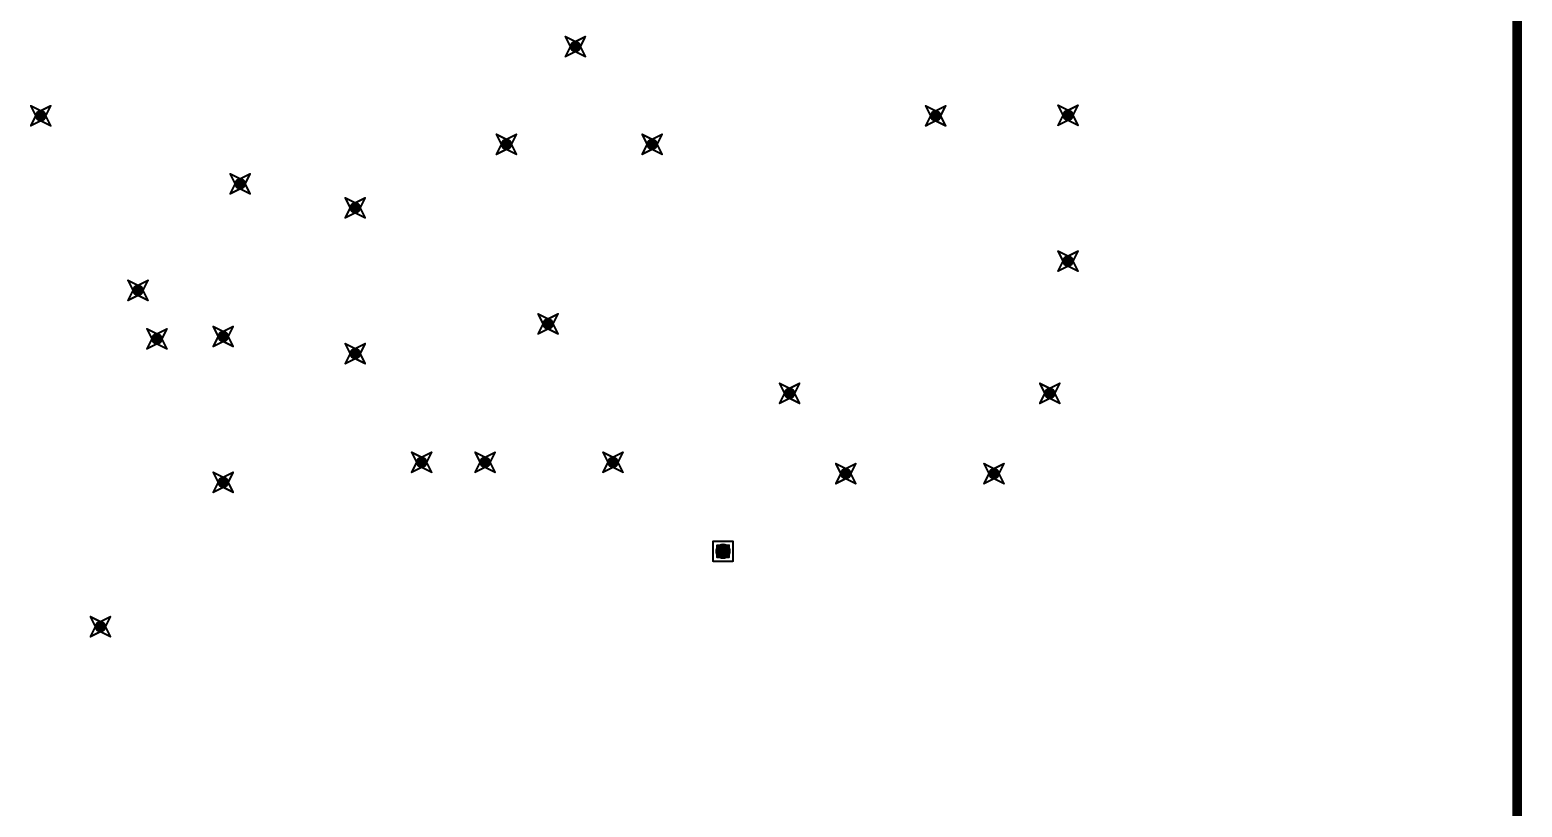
# Model space of a CAD drawing. Header units: millimetres. Extents: x -25 to 478, y -31 to 252.
# Drawn here: x 336.89 to 375.13, y 119.7 to 139.6 of the extents above; entities that cross this region are included whole.
import ezdxf

# ---------------------------------------------------------------- set-up
doc = ezdxf.new("R2010")
doc.units = ezdxf.units.MM
for name, color, linetype in [('DrillDrawing', 1, 'Continuous'), ('Mechanical1', 6, 'Continuous'), ('ViaHoleLayer', 16, 'Continuous')]:
    doc.layers.add(name, color=color, linetype=linetype)

msp = doc.modelspace()

# ---------------------------------------------------------------- hatches: boundary and pattern name
at = {"layer": 'ViaHoleLayer'}
h = msp.add_hatch(color=16, dxfattribs=at)
edge = h.paths.add_edge_path()
edge.add_arc((350.87, 139.171), 0.15, 0, 360)
h = msp.add_hatch(color=16, dxfattribs=at)
edge = h.paths.add_edge_path()
edge.add_arc((337.172, 137.4), 0.15, 0, 360)
h = msp.add_hatch(color=16, dxfattribs=at)
edge = h.paths.add_edge_path()
edge.add_arc((360.1, 137.398), 0.15, 0, 360)
h = msp.add_hatch(color=16, dxfattribs=at)
edge = h.paths.add_edge_path()
edge.add_arc((363.492, 137.413), 0.15, 0, 360)
h = msp.add_hatch(color=16, dxfattribs=at)
edge = h.paths.add_edge_path()
edge.add_arc((349.103, 136.669), 0.15, 0, 360)
h = msp.add_hatch(color=16, dxfattribs=at)
edge = h.paths.add_edge_path()
edge.add_arc((352.836, 136.669), 0.15, 0, 360)
h = msp.add_hatch(color=16, dxfattribs=at)
edge = h.paths.add_edge_path()
edge.add_arc((342.281, 135.658), 0.15, 0, 360)
h = msp.add_hatch(color=16, dxfattribs=at)
edge = h.paths.add_edge_path()
edge.add_arc((345.229, 135.043), 0.15, 0, 360)
h = msp.add_hatch(color=16, dxfattribs=at)
edge = h.paths.add_edge_path()
edge.add_arc((363.492, 133.679), 0.15, 0, 360)
h = msp.add_hatch(color=16, dxfattribs=at)
edge = h.paths.add_edge_path()
edge.add_arc((339.664, 132.93), 0.15, 0, 360)
h = msp.add_hatch(color=16, dxfattribs=at)
edge = h.paths.add_edge_path()
edge.add_arc((350.17, 132.071), 0.15, 0, 360)
h = msp.add_hatch(color=16, dxfattribs=at)
edge = h.paths.add_edge_path()
edge.add_arc((340.149, 131.688), 0.15, 0, 360)
h = msp.add_hatch(color=16, dxfattribs=at)
edge = h.paths.add_edge_path()
edge.add_arc((341.847, 131.749), 0.15, 0, 360)
h = msp.add_hatch(color=16, dxfattribs=at)
edge = h.paths.add_edge_path()
edge.add_arc((345.229, 131.31), 0.15, 0, 360)
h = msp.add_hatch(color=16, dxfattribs=at)
edge = h.paths.add_edge_path()
edge.add_arc((356.358, 130.293), 0.15, 0, 360)
h = msp.add_hatch(color=16, dxfattribs=at)
edge = h.paths.add_edge_path()
edge.add_arc((363.025, 130.293), 0.15, 0, 360)
h = msp.add_hatch(color=16, dxfattribs=at)
edge = h.paths.add_edge_path()
edge.add_arc((346.931, 128.528), 0.15, 0, 360)
h = msp.add_hatch(color=16, dxfattribs=at)
edge = h.paths.add_edge_path()
edge.add_arc((348.557, 128.528), 0.15, 0, 360)
h = msp.add_hatch(color=16, dxfattribs=at)
edge = h.paths.add_edge_path()
edge.add_arc((351.833, 128.528), 0.15, 0, 360)
h = msp.add_hatch(color=16, dxfattribs=at)
edge = h.paths.add_edge_path()
edge.add_arc((341.847, 128.015), 0.15, 0, 360)
h = msp.add_hatch(color=16, dxfattribs=at)
edge = h.paths.add_edge_path()
edge.add_arc((357.798, 128.237), 0.15, 0, 360)
h = msp.add_hatch(color=16, dxfattribs=at)
edge = h.paths.add_edge_path()
edge.add_arc((361.595, 128.237), 0.15, 0, 360)
h = msp.add_hatch(color=16, dxfattribs=at)
edge = h.paths.add_edge_path()
edge.add_arc((354.653, 126.249), 0.2, 0, 360)
h = msp.add_hatch(color=16, dxfattribs=at)
edge = h.paths.add_edge_path()
edge.add_arc((338.701, 124.319), 0.15, 0, 360)

# ---------------------------------------------------------------- linework, layer by layer
at = {"layer": 'DrillDrawing', "const_width": 0.0508}
for points in [[(350.616, 139.425), (350.87, 139.298)], [(350.616, 139.425), (350.743, 139.171)], [(350.616, 138.917), (350.743, 139.171)], [(350.87, 139.298), (351.124, 139.425)], [(350.997, 139.171), (351.124, 139.425)], [(350.997, 139.171), (351.124, 138.917)], [(350.616, 138.917), (350.87, 139.044)], [(350.87, 139.044), (351.124, 138.917)], [(336.918, 137.654), (337.172, 137.527)], [(336.918, 137.654), (337.045, 137.4)], [(337.172, 137.527), (337.426, 137.654)], [(337.299, 137.4), (337.426, 137.654)], [(359.846, 137.652), (360.1, 137.525)], [(359.846, 137.652), (359.973, 137.398)], [(360.1, 137.525), (360.354, 137.652)], [(360.227, 137.398), (360.354, 137.652)], [(363.238, 137.667), (363.492, 137.54)], [(363.238, 137.667), (363.365, 137.413)], [(363.492, 137.54), (363.746, 137.667)], [(363.619, 137.413), (363.746, 137.667)], [(336.918, 137.146), (337.045, 137.4)], [(336.918, 137.146), (337.172, 137.273)], [(337.172, 137.273), (337.426, 137.146)], [(337.299, 137.4), (337.426, 137.146)], [(359.846, 137.144), (359.973, 137.398)], [(359.846, 137.144), (360.1, 137.271)], [(360.1, 137.271), (360.354, 137.144)], [(360.227, 137.398), (360.354, 137.144)], [(363.238, 137.159), (363.365, 137.413)], [(363.238, 137.159), (363.492, 137.286)], [(363.492, 137.286), (363.746, 137.159)], [(363.619, 137.413), (363.746, 137.159)], [(348.849, 136.923), (349.103, 136.796)], [(348.849, 136.923), (348.976, 136.669)], [(349.103, 136.796), (349.357, 136.923)], [(349.23, 136.669), (349.357, 136.923)], [(352.582, 136.923), (352.836, 136.796)], [(352.582, 136.923), (352.709, 136.669)], [(352.836, 136.796), (353.09, 136.923)], [(352.963, 136.669), (353.09, 136.923)], [(348.849, 136.415), (348.976, 136.669)], [(348.849, 136.415), (349.103, 136.542)], [(349.103, 136.542), (349.357, 136.415)], [(349.23, 136.669), (349.357, 136.415)], [(352.582, 136.415), (352.709, 136.669)], [(352.582, 136.415), (352.836, 136.542)], [(352.836, 136.542), (353.09, 136.415)], [(352.963, 136.669), (353.09, 136.415)], [(342.027, 135.912), (342.281, 135.785)], [(342.027, 135.912), (342.154, 135.658)], [(342.281, 135.785), (342.535, 135.912)], [(342.408, 135.658), (342.535, 135.912)], [(342.027, 135.404), (342.154, 135.658)], [(342.027, 135.404), (342.281, 135.531)], [(342.281, 135.531), (342.535, 135.404)], [(342.408, 135.658), (342.535, 135.404)], [(344.975, 135.297), (345.229, 135.17)], [(344.975, 135.297), (345.102, 135.043)], [(344.975, 134.789), (345.102, 135.043)], [(345.229, 135.17), (345.483, 135.297)], [(345.356, 135.043), (345.483, 135.297)], [(345.356, 135.043), (345.483, 134.789)], [(344.975, 134.789), (345.229, 134.916)], [(345.229, 134.916), (345.483, 134.789)], [(363.238, 133.933), (363.492, 133.806)], [(363.238, 133.933), (363.365, 133.679)], [(363.492, 133.806), (363.746, 133.933)], [(363.619, 133.679), (363.746, 133.933)], [(363.238, 133.425), (363.365, 133.679)], [(363.238, 133.425), (363.492, 133.552)], [(363.492, 133.552), (363.746, 133.425)], [(363.619, 133.679), (363.746, 133.425)], [(339.41, 133.184), (339.664, 133.057)], [(339.41, 133.184), (339.537, 132.93)], [(339.664, 133.057), (339.918, 133.184)], [(339.791, 132.93), (339.918, 133.184)], [(339.41, 132.676), (339.537, 132.93)], [(339.41, 132.676), (339.664, 132.803)], [(339.664, 132.803), (339.918, 132.676)], [(339.791, 132.93), (339.918, 132.676)], [(349.916, 132.325), (350.17, 132.198)], [(349.916, 132.325), (350.043, 132.071)], [(350.17, 132.198), (350.424, 132.325)], [(350.297, 132.071), (350.424, 132.325)], [(339.895, 131.942), (340.149, 131.815)], [(339.895, 131.942), (340.022, 131.688)], [(340.149, 131.815), (340.403, 131.942)], [(340.276, 131.688), (340.403, 131.942)], [(341.593, 132.003), (341.847, 131.876)], [(341.593, 132.003), (341.72, 131.749)], [(341.847, 131.876), (342.101, 132.003)], [(341.974, 131.749), (342.101, 132.003)], [(349.916, 131.817), (350.043, 132.071)], [(349.916, 131.817), (350.17, 131.944)], [(350.17, 131.944), (350.424, 131.817)], [(350.297, 132.071), (350.424, 131.817)], [(339.895, 131.434), (340.022, 131.688)], [(339.895, 131.434), (340.149, 131.561)], [(340.149, 131.561), (340.403, 131.434)], [(340.276, 131.688), (340.403, 131.434)], [(341.593, 131.495), (341.72, 131.749)], [(341.593, 131.495), (341.847, 131.622)], [(341.847, 131.622), (342.101, 131.495)], [(341.974, 131.749), (342.101, 131.495)], [(344.975, 131.564), (345.229, 131.437)], [(344.975, 131.564), (345.102, 131.31)], [(345.229, 131.437), (345.483, 131.564)], [(345.356, 131.31), (345.483, 131.564)], [(344.975, 131.056), (345.102, 131.31)], [(344.975, 131.056), (345.229, 131.183)], [(345.229, 131.183), (345.483, 131.056)], [(345.356, 131.31), (345.483, 131.056)], [(356.104, 130.547), (356.358, 130.42)], [(356.104, 130.547), (356.231, 130.293)], [(356.358, 130.42), (356.612, 130.547)], [(356.485, 130.293), (356.612, 130.547)], [(362.771, 130.547), (363.025, 130.42)], [(362.771, 130.547), (362.898, 130.293)], [(363.025, 130.42), (363.279, 130.547)], [(363.152, 130.293), (363.279, 130.547)], [(356.104, 130.039), (356.231, 130.293)], [(356.104, 130.039), (356.358, 130.166)], [(356.358, 130.166), (356.612, 130.039)], [(356.485, 130.293), (356.612, 130.039)], [(362.771, 130.039), (362.898, 130.293)], [(362.771, 130.039), (363.025, 130.166)], [(363.025, 130.166), (363.279, 130.039)], [(363.152, 130.293), (363.279, 130.039)], [(346.677, 128.782), (346.931, 128.655)], [(346.677, 128.782), (346.804, 128.528)], [(346.677, 128.274), (346.804, 128.528)], [(346.931, 128.655), (347.185, 128.782)], [(347.058, 128.528), (347.185, 128.782)], [(347.058, 128.528), (347.185, 128.274)], [(348.303, 128.782), (348.557, 128.655)], [(348.303, 128.782), (348.43, 128.528)], [(348.303, 128.274), (348.43, 128.528)], [(348.557, 128.655), (348.811, 128.782)], [(348.684, 128.528), (348.811, 128.782)], [(348.684, 128.528), (348.811, 128.274)], [(351.579, 128.782), (351.833, 128.655)], [(351.579, 128.782), (351.706, 128.528)], [(351.579, 128.274), (351.706, 128.528)], [(351.833, 128.655), (352.087, 128.782)], [(351.96, 128.528), (352.087, 128.782)], [(351.96, 128.528), (352.087, 128.274)], [(357.544, 128.491), (357.798, 128.364)], [(357.544, 128.491), (357.671, 128.237)], [(357.798, 128.364), (358.052, 128.491)], [(357.925, 128.237), (358.052, 128.491)], [(361.341, 128.491), (361.595, 128.364)], [(361.341, 128.491), (361.468, 128.237)], [(361.595, 128.364), (361.849, 128.491)], [(361.722, 128.237), (361.849, 128.491)], [(341.593, 128.269), (341.847, 128.142)], [(341.593, 128.269), (341.72, 128.015)], [(341.847, 128.142), (342.101, 128.269)], [(341.974, 128.015), (342.101, 128.269)], [(346.677, 128.274), (346.931, 128.401)], [(346.931, 128.401), (347.185, 128.274)], [(348.303, 128.274), (348.557, 128.401)], [(348.557, 128.401), (348.811, 128.274)], [(351.579, 128.274), (351.833, 128.401)], [(351.833, 128.401), (352.087, 128.274)], [(357.544, 127.983), (357.671, 128.237)], [(357.544, 127.983), (357.798, 128.11)], [(357.798, 128.11), (358.052, 127.983)], [(357.925, 128.237), (358.052, 127.983)], [(361.341, 127.983), (361.468, 128.237)], [(361.341, 127.983), (361.595, 128.11)], [(361.595, 128.11), (361.849, 127.983)], [(361.722, 128.237), (361.849, 127.983)], [(341.593, 127.761), (341.72, 128.015)], [(341.593, 127.761), (341.847, 127.888)], [(341.847, 127.888), (342.101, 127.761)], [(341.974, 128.015), (342.101, 127.761)], [(354.399, 126.503), (354.907, 126.503)], [(354.399, 125.995), (354.399, 126.503)], [(354.5, 126.402), (354.805, 126.402)], [(354.5, 126.097), (354.5, 126.402)], [(354.805, 126.097), (354.805, 126.402)], [(354.907, 125.995), (354.907, 126.503)], [(354.399, 125.995), (354.907, 125.995)], [(354.5, 126.097), (354.805, 126.097)], [(338.447, 124.573), (338.701, 124.446)], [(338.447, 124.573), (338.574, 124.319)], [(338.447, 124.065), (338.574, 124.319)], [(338.701, 124.446), (338.955, 124.573)], [(338.828, 124.319), (338.955, 124.573)], [(338.828, 124.319), (338.955, 124.065)], [(338.447, 124.065), (338.701, 124.192)], [(338.701, 124.192), (338.955, 124.065)]]:
    msp.add_lwpolyline(points, dxfattribs=at)
at = {"layer": 'DrillDrawing', "const_width": 0.0254}
for points in [[(350.603, 139.425, 1), (350.628, 139.425, 1)], [(350.603, 139.425, 1), (350.628, 139.425, 1)], [(350.73, 139.171, 1), (350.755, 139.171, 1)], [(350.73, 139.171, 1), (350.755, 139.171, 1)], [(350.857, 139.298, 1), (350.882, 139.298, 1)], [(350.857, 139.298, 1), (350.882, 139.298, 1)], [(350.984, 139.171, 1), (351.009, 139.171, 1)], [(350.984, 139.171, 1), (351.009, 139.171, 1)], [(351.111, 139.425, 1), (351.136, 139.425, 1)], [(351.111, 139.425, 1), (351.136, 139.425, 1)], [(350.603, 138.917, 1), (350.628, 138.917, 1)], [(350.603, 138.917, 1), (350.628, 138.917, 1)], [(350.857, 139.044, 1), (350.882, 139.044, 1)], [(350.857, 139.044, 1), (350.882, 139.044, 1)], [(351.111, 138.917, 1), (351.136, 138.917, 1)], [(351.111, 138.917, 1), (351.136, 138.917, 1)], [(336.906, 137.654, 1), (336.931, 137.654, 1)], [(336.906, 137.654, 1), (336.931, 137.654, 1)], [(337.414, 137.654, 1), (337.439, 137.654, 1)], [(337.414, 137.654, 1), (337.439, 137.654, 1)], [(359.834, 137.652, 1), (359.859, 137.652, 1)], [(359.834, 137.652, 1), (359.859, 137.652, 1)], [(360.342, 137.652, 1), (360.367, 137.652, 1)], [(360.342, 137.652, 1), (360.367, 137.652, 1)], [(363.225, 137.667, 1), (363.251, 137.667, 1)], [(363.225, 137.667, 1), (363.251, 137.667, 1)], [(363.733, 137.667, 1), (363.759, 137.667, 1)], [(363.733, 137.667, 1), (363.759, 137.667, 1)], [(337.033, 137.4, 1), (337.058, 137.4, 1)], [(337.033, 137.4, 1), (337.058, 137.4, 1)], [(337.16, 137.527, 1), (337.185, 137.527, 1)], [(337.16, 137.527, 1), (337.185, 137.527, 1)], [(337.16, 137.273, 1), (337.185, 137.273, 1)], [(337.16, 137.273, 1), (337.185, 137.273, 1)], [(337.287, 137.4, 1), (337.312, 137.4, 1)], [(337.287, 137.4, 1), (337.312, 137.4, 1)], [(359.961, 137.398, 1), (359.986, 137.398, 1)], [(359.961, 137.398, 1), (359.986, 137.398, 1)], [(360.088, 137.525, 1), (360.113, 137.525, 1)], [(360.088, 137.525, 1), (360.113, 137.525, 1)], [(360.088, 137.271, 1), (360.113, 137.271, 1)], [(360.088, 137.271, 1), (360.113, 137.271, 1)], [(360.215, 137.398, 1), (360.24, 137.398, 1)], [(360.215, 137.398, 1), (360.24, 137.398, 1)], [(363.352, 137.413, 1), (363.378, 137.413, 1)], [(363.352, 137.413, 1), (363.378, 137.413, 1)], [(363.479, 137.54, 1), (363.505, 137.54, 1)], [(363.479, 137.54, 1), (363.505, 137.54, 1)], [(363.479, 137.286, 1), (363.505, 137.286, 1)], [(363.479, 137.286, 1), (363.505, 137.286, 1)], [(363.606, 137.413, 1), (363.632, 137.413, 1)], [(363.606, 137.413, 1), (363.632, 137.413, 1)], [(336.906, 137.146, 1), (336.931, 137.146, 1)], [(336.906, 137.146, 1), (336.931, 137.146, 1)], [(337.414, 137.146, 1), (337.439, 137.146, 1)], [(337.414, 137.146, 1), (337.439, 137.146, 1)], [(348.836, 136.923, 1), (348.862, 136.923, 1)], [(348.836, 136.923, 1), (348.862, 136.923, 1)], [(349.344, 136.923, 1), (349.37, 136.923, 1)], [(349.344, 136.923, 1), (349.37, 136.923, 1)], [(352.57, 136.923, 1), (352.595, 136.923, 1)], [(352.57, 136.923, 1), (352.595, 136.923, 1)], [(353.078, 136.923, 1), (353.103, 136.923, 1)], [(353.078, 136.923, 1), (353.103, 136.923, 1)], [(359.834, 137.144, 1), (359.859, 137.144, 1)], [(359.834, 137.144, 1), (359.859, 137.144, 1)], [(360.342, 137.144, 1), (360.367, 137.144, 1)], [(360.342, 137.144, 1), (360.367, 137.144, 1)], [(363.225, 137.159, 1), (363.251, 137.159, 1)], [(363.225, 137.159, 1), (363.251, 137.159, 1)], [(363.733, 137.159, 1), (363.759, 137.159, 1)], [(363.733, 137.159, 1), (363.759, 137.159, 1)], [(348.963, 136.669, 1), (348.989, 136.669, 1)], [(348.963, 136.669, 1), (348.989, 136.669, 1)], [(349.09, 136.796, 1), (349.116, 136.796, 1)], [(349.09, 136.796, 1), (349.116, 136.796, 1)], [(349.09, 136.542, 1), (349.116, 136.542, 1)], [(349.09, 136.542, 1), (349.116, 136.542, 1)], [(349.217, 136.669, 1), (349.243, 136.669, 1)], [(349.217, 136.669, 1), (349.243, 136.669, 1)], [(352.697, 136.669, 1), (352.722, 136.669, 1)], [(352.697, 136.669, 1), (352.722, 136.669, 1)], [(352.824, 136.796, 1), (352.849, 136.796, 1)], [(352.824, 136.796, 1), (352.849, 136.796, 1)], [(352.824, 136.542, 1), (352.849, 136.542, 1)], [(352.824, 136.542, 1), (352.849, 136.542, 1)], [(352.951, 136.669, 1), (352.976, 136.669, 1)], [(352.951, 136.669, 1), (352.976, 136.669, 1)], [(348.836, 136.415, 1), (348.862, 136.415, 1)], [(348.836, 136.415, 1), (348.862, 136.415, 1)], [(349.344, 136.415, 1), (349.37, 136.415, 1)], [(349.344, 136.415, 1), (349.37, 136.415, 1)], [(352.57, 136.415, 1), (352.595, 136.415, 1)], [(352.57, 136.415, 1), (352.595, 136.415, 1)], [(353.078, 136.415, 1), (353.103, 136.415, 1)], [(353.078, 136.415, 1), (353.103, 136.415, 1)], [(342.014, 135.912, 1), (342.04, 135.912, 1)], [(342.014, 135.912, 1), (342.04, 135.912, 1)], [(342.268, 135.785, 1), (342.294, 135.785, 1)], [(342.268, 135.785, 1), (342.294, 135.785, 1)], [(342.522, 135.912, 1), (342.548, 135.912, 1)], [(342.522, 135.912, 1), (342.548, 135.912, 1)], [(342.014, 135.404, 1), (342.04, 135.404, 1)], [(342.014, 135.404, 1), (342.04, 135.404, 1)], [(342.141, 135.658, 1), (342.167, 135.658, 1)], [(342.141, 135.658, 1), (342.167, 135.658, 1)], [(342.268, 135.531, 1), (342.294, 135.531, 1)], [(342.268, 135.531, 1), (342.294, 135.531, 1)], [(342.395, 135.658, 1), (342.421, 135.658, 1)], [(342.395, 135.658, 1), (342.421, 135.658, 1)], [(342.522, 135.404, 1), (342.548, 135.404, 1)], [(342.522, 135.404, 1), (342.548, 135.404, 1)], [(344.963, 135.297, 1), (344.988, 135.297, 1)], [(344.963, 135.297, 1), (344.988, 135.297, 1)], [(345.09, 135.043, 1), (345.115, 135.043, 1)], [(345.09, 135.043, 1), (345.115, 135.043, 1)], [(345.217, 135.17, 1), (345.242, 135.17, 1)], [(345.217, 135.17, 1), (345.242, 135.17, 1)], [(345.344, 135.043, 1), (345.369, 135.043, 1)], [(345.344, 135.043, 1), (345.369, 135.043, 1)], [(345.471, 135.297, 1), (345.496, 135.297, 1)], [(345.471, 135.297, 1), (345.496, 135.297, 1)], [(344.963, 134.789, 1), (344.988, 134.789, 1)], [(344.963, 134.789, 1), (344.988, 134.789, 1)], [(345.217, 134.916, 1), (345.242, 134.916, 1)], [(345.217, 134.916, 1), (345.242, 134.916, 1)], [(345.471, 134.789, 1), (345.496, 134.789, 1)], [(345.471, 134.789, 1), (345.496, 134.789, 1)], [(363.225, 133.933, 1), (363.251, 133.933, 1)], [(363.225, 133.933, 1), (363.251, 133.933, 1)], [(363.479, 133.806, 1), (363.505, 133.806, 1)], [(363.479, 133.806, 1), (363.505, 133.806, 1)], [(363.733, 133.933, 1), (363.759, 133.933, 1)], [(363.733, 133.933, 1), (363.759, 133.933, 1)], [(363.225, 133.425, 1), (363.251, 133.425, 1)], [(363.225, 133.425, 1), (363.251, 133.425, 1)], [(363.352, 133.679, 1), (363.378, 133.679, 1)], [(363.352, 133.679, 1), (363.378, 133.679, 1)], [(363.479, 133.552, 1), (363.505, 133.552, 1)], [(363.479, 133.552, 1), (363.505, 133.552, 1)], [(363.606, 133.679, 1), (363.632, 133.679, 1)], [(363.606, 133.679, 1), (363.632, 133.679, 1)], [(363.733, 133.425, 1), (363.759, 133.425, 1)], [(363.733, 133.425, 1), (363.759, 133.425, 1)], [(339.397, 133.184, 1), (339.423, 133.184, 1)], [(339.397, 133.184, 1), (339.423, 133.184, 1)], [(339.651, 133.057, 1), (339.677, 133.057, 1)], [(339.651, 133.057, 1), (339.677, 133.057, 1)], [(339.905, 133.184, 1), (339.931, 133.184, 1)], [(339.905, 133.184, 1), (339.931, 133.184, 1)], [(339.397, 132.676, 1), (339.423, 132.676, 1)], [(339.397, 132.676, 1), (339.423, 132.676, 1)], [(339.524, 132.93, 1), (339.55, 132.93, 1)], [(339.524, 132.93, 1), (339.55, 132.93, 1)], [(339.651, 132.803, 1), (339.677, 132.803, 1)], [(339.651, 132.803, 1), (339.677, 132.803, 1)], [(339.778, 132.93, 1), (339.804, 132.93, 1)], [(339.778, 132.93, 1), (339.804, 132.93, 1)], [(339.905, 132.676, 1), (339.931, 132.676, 1)], [(339.905, 132.676, 1), (339.931, 132.676, 1)], [(349.904, 132.325, 1), (349.929, 132.325, 1)], [(349.904, 132.325, 1), (349.929, 132.325, 1)], [(350.412, 132.325, 1), (350.437, 132.325, 1)], [(350.412, 132.325, 1), (350.437, 132.325, 1)], [(339.883, 131.942, 1), (339.908, 131.942, 1)], [(339.883, 131.942, 1), (339.908, 131.942, 1)], [(340.391, 131.942, 1), (340.416, 131.942, 1)], [(340.391, 131.942, 1), (340.416, 131.942, 1)], [(341.58, 132.003, 1), (341.605, 132.003, 1)], [(341.58, 132.003, 1), (341.605, 132.003, 1)], [(342.088, 132.003, 1), (342.113, 132.003, 1)], [(342.088, 132.003, 1), (342.113, 132.003, 1)], [(350.031, 132.071, 1), (350.056, 132.071, 1)], [(350.031, 132.071, 1), (350.056, 132.071, 1)], [(350.158, 132.198, 1), (350.183, 132.198, 1)], [(350.158, 132.198, 1), (350.183, 132.198, 1)], [(350.158, 131.944, 1), (350.183, 131.944, 1)], [(350.158, 131.944, 1), (350.183, 131.944, 1)], [(350.285, 132.071, 1), (350.31, 132.071, 1)], [(350.285, 132.071, 1), (350.31, 132.071, 1)], [(340.01, 131.688, 1), (340.035, 131.688, 1)], [(340.01, 131.688, 1), (340.035, 131.688, 1)], [(340.137, 131.815, 1), (340.162, 131.815, 1)], [(340.137, 131.815, 1), (340.162, 131.815, 1)], [(340.137, 131.561, 1), (340.162, 131.561, 1)], [(340.137, 131.561, 1), (340.162, 131.561, 1)], [(340.264, 131.688, 1), (340.289, 131.688, 1)], [(340.264, 131.688, 1), (340.289, 131.688, 1)], [(341.707, 131.749, 1), (341.732, 131.749, 1)], [(341.707, 131.749, 1), (341.732, 131.749, 1)], [(341.834, 131.876, 1), (341.859, 131.876, 1)], [(341.834, 131.876, 1), (341.859, 131.876, 1)], [(341.834, 131.622, 1), (341.859, 131.622, 1)], [(341.834, 131.622, 1), (341.859, 131.622, 1)], [(341.961, 131.749, 1), (341.986, 131.749, 1)], [(341.961, 131.749, 1), (341.986, 131.749, 1)], [(344.963, 131.564, 1), (344.988, 131.564, 1)], [(344.963, 131.564, 1), (344.988, 131.564, 1)], [(345.471, 131.564, 1), (345.496, 131.564, 1)], [(345.471, 131.564, 1), (345.496, 131.564, 1)], [(349.904, 131.817, 1), (349.929, 131.817, 1)], [(349.904, 131.817, 1), (349.929, 131.817, 1)], [(350.412, 131.817, 1), (350.437, 131.817, 1)], [(350.412, 131.817, 1), (350.437, 131.817, 1)], [(339.883, 131.434, 1), (339.908, 131.434, 1)], [(339.883, 131.434, 1), (339.908, 131.434, 1)], [(340.391, 131.434, 1), (340.416, 131.434, 1)], [(340.391, 131.434, 1), (340.416, 131.434, 1)], [(341.58, 131.495, 1), (341.605, 131.495, 1)], [(341.58, 131.495, 1), (341.605, 131.495, 1)], [(342.088, 131.495, 1), (342.113, 131.495, 1)], [(342.088, 131.495, 1), (342.113, 131.495, 1)], [(345.09, 131.31, 1), (345.115, 131.31, 1)], [(345.09, 131.31, 1), (345.115, 131.31, 1)], [(345.217, 131.437, 1), (345.242, 131.437, 1)], [(345.217, 131.437, 1), (345.242, 131.437, 1)], [(345.217, 131.183, 1), (345.242, 131.183, 1)], [(345.217, 131.183, 1), (345.242, 131.183, 1)], [(345.344, 131.31, 1), (345.369, 131.31, 1)], [(345.344, 131.31, 1), (345.369, 131.31, 1)], [(344.963, 131.056, 1), (344.988, 131.056, 1)], [(344.963, 131.056, 1), (344.988, 131.056, 1)], [(345.471, 131.056, 1), (345.496, 131.056, 1)], [(345.471, 131.056, 1), (345.496, 131.056, 1)], [(356.092, 130.547, 1), (356.117, 130.547, 1)], [(356.092, 130.547, 1), (356.117, 130.547, 1)], [(356.346, 130.42, 1), (356.371, 130.42, 1)], [(356.346, 130.42, 1), (356.371, 130.42, 1)], [(356.6, 130.547, 1), (356.625, 130.547, 1)], [(356.6, 130.547, 1), (356.625, 130.547, 1)], [(362.758, 130.547, 1), (362.784, 130.547, 1)], [(362.758, 130.547, 1), (362.784, 130.547, 1)], [(363.012, 130.42, 1), (363.038, 130.42, 1)], [(363.012, 130.42, 1), (363.038, 130.42, 1)], [(363.266, 130.547, 1), (363.292, 130.547, 1)], [(363.266, 130.547, 1), (363.292, 130.547, 1)], [(356.092, 130.039, 1), (356.117, 130.039, 1)], [(356.092, 130.039, 1), (356.117, 130.039, 1)], [(356.219, 130.293, 1), (356.244, 130.293, 1)], [(356.219, 130.293, 1), (356.244, 130.293, 1)], [(356.346, 130.166, 1), (356.371, 130.166, 1)], [(356.346, 130.166, 1), (356.371, 130.166, 1)], [(356.473, 130.293, 1), (356.498, 130.293, 1)], [(356.473, 130.293, 1), (356.498, 130.293, 1)], [(356.6, 130.039, 1), (356.625, 130.039, 1)], [(356.6, 130.039, 1), (356.625, 130.039, 1)], [(362.758, 130.039, 1), (362.784, 130.039, 1)], [(362.758, 130.039, 1), (362.784, 130.039, 1)], [(362.885, 130.293, 1), (362.911, 130.293, 1)], [(362.885, 130.293, 1), (362.911, 130.293, 1)], [(363.012, 130.166, 1), (363.038, 130.166, 1)], [(363.012, 130.166, 1), (363.038, 130.166, 1)], [(363.139, 130.293, 1), (363.165, 130.293, 1)], [(363.139, 130.293, 1), (363.165, 130.293, 1)], [(363.266, 130.039, 1), (363.292, 130.039, 1)], [(363.266, 130.039, 1), (363.292, 130.039, 1)], [(346.664, 128.782, 1), (346.69, 128.782, 1)], [(346.664, 128.782, 1), (346.69, 128.782, 1)], [(346.791, 128.528, 1), (346.817, 128.528, 1)], [(346.791, 128.528, 1), (346.817, 128.528, 1)], [(346.918, 128.655, 1), (346.944, 128.655, 1)], [(346.918, 128.655, 1), (346.944, 128.655, 1)], [(347.045, 128.528, 1), (347.071, 128.528, 1)], [(347.045, 128.528, 1), (347.071, 128.528, 1)], [(347.172, 128.782, 1), (347.198, 128.782, 1)], [(347.172, 128.782, 1), (347.198, 128.782, 1)], [(348.29, 128.782, 1), (348.315, 128.782, 1)], [(348.29, 128.782, 1), (348.315, 128.782, 1)], [(348.417, 128.528, 1), (348.442, 128.528, 1)], [(348.417, 128.528, 1), (348.442, 128.528, 1)], [(348.544, 128.655, 1), (348.569, 128.655, 1)], [(348.544, 128.655, 1), (348.569, 128.655, 1)], [(348.671, 128.528, 1), (348.696, 128.528, 1)], [(348.671, 128.528, 1), (348.696, 128.528, 1)], [(348.798, 128.782, 1), (348.823, 128.782, 1)], [(348.798, 128.782, 1), (348.823, 128.782, 1)], [(351.567, 128.782, 1), (351.592, 128.782, 1)], [(351.567, 128.782, 1), (351.592, 128.782, 1)], [(351.694, 128.528, 1), (351.719, 128.528, 1)], [(351.694, 128.528, 1), (351.719, 128.528, 1)], [(351.821, 128.655, 1), (351.846, 128.655, 1)], [(351.821, 128.655, 1), (351.846, 128.655, 1)], [(351.948, 128.528, 1), (351.973, 128.528, 1)], [(351.948, 128.528, 1), (351.973, 128.528, 1)], [(352.075, 128.782, 1), (352.1, 128.782, 1)], [(352.075, 128.782, 1), (352.1, 128.782, 1)], [(357.532, 128.491, 1), (357.557, 128.491, 1)], [(357.532, 128.491, 1), (357.557, 128.491, 1)], [(358.04, 128.491, 1), (358.065, 128.491, 1)], [(358.04, 128.491, 1), (358.065, 128.491, 1)], [(361.329, 128.491, 1), (361.354, 128.491, 1)], [(361.329, 128.491, 1), (361.354, 128.491, 1)], [(361.837, 128.491, 1), (361.862, 128.491, 1)], [(361.837, 128.491, 1), (361.862, 128.491, 1)], [(341.58, 128.269, 1), (341.605, 128.269, 1)], [(341.58, 128.269, 1), (341.605, 128.269, 1)], [(341.834, 128.142, 1), (341.859, 128.142, 1)], [(341.834, 128.142, 1), (341.859, 128.142, 1)], [(342.088, 128.269, 1), (342.113, 128.269, 1)], [(342.088, 128.269, 1), (342.113, 128.269, 1)], [(346.664, 128.274, 1), (346.69, 128.274, 1)], [(346.664, 128.274, 1), (346.69, 128.274, 1)], [(346.918, 128.401, 1), (346.944, 128.401, 1)], [(346.918, 128.401, 1), (346.944, 128.401, 1)], [(347.172, 128.274, 1), (347.198, 128.274, 1)], [(347.172, 128.274, 1), (347.198, 128.274, 1)], [(348.29, 128.274, 1), (348.315, 128.274, 1)], [(348.29, 128.274, 1), (348.315, 128.274, 1)], [(348.544, 128.401, 1), (348.569, 128.401, 1)], [(348.544, 128.401, 1), (348.569, 128.401, 1)], [(348.798, 128.274, 1), (348.823, 128.274, 1)], [(348.798, 128.274, 1), (348.823, 128.274, 1)], [(351.567, 128.274, 1), (351.592, 128.274, 1)], [(351.567, 128.274, 1), (351.592, 128.274, 1)], [(351.821, 128.401, 1), (351.846, 128.401, 1)], [(351.821, 128.401, 1), (351.846, 128.401, 1)], [(352.075, 128.274, 1), (352.1, 128.274, 1)], [(352.075, 128.274, 1), (352.1, 128.274, 1)], [(357.659, 128.237, 1), (357.684, 128.237, 1)], [(357.659, 128.237, 1), (357.684, 128.237, 1)], [(357.786, 128.364, 1), (357.811, 128.364, 1)], [(357.786, 128.364, 1), (357.811, 128.364, 1)], [(357.786, 128.11, 1), (357.811, 128.11, 1)], [(357.786, 128.11, 1), (357.811, 128.11, 1)], [(357.913, 128.237, 1), (357.938, 128.237, 1)], [(357.913, 128.237, 1), (357.938, 128.237, 1)], [(361.456, 128.237, 1), (361.481, 128.237, 1)], [(361.456, 128.237, 1), (361.481, 128.237, 1)], [(361.583, 128.364, 1), (361.608, 128.364, 1)], [(361.583, 128.364, 1), (361.608, 128.364, 1)], [(361.583, 128.11, 1), (361.608, 128.11, 1)], [(361.583, 128.11, 1), (361.608, 128.11, 1)], [(361.71, 128.237, 1), (361.735, 128.237, 1)], [(361.71, 128.237, 1), (361.735, 128.237, 1)], [(341.58, 127.761, 1), (341.605, 127.761, 1)], [(341.58, 127.761, 1), (341.605, 127.761, 1)], [(341.707, 128.015, 1), (341.732, 128.015, 1)], [(341.707, 128.015, 1), (341.732, 128.015, 1)], [(341.834, 127.888, 1), (341.859, 127.888, 1)], [(341.834, 127.888, 1), (341.859, 127.888, 1)], [(341.961, 128.015, 1), (341.986, 128.015, 1)], [(341.961, 128.015, 1), (341.986, 128.015, 1)], [(342.088, 127.761, 1), (342.113, 127.761, 1)], [(342.088, 127.761, 1), (342.113, 127.761, 1)], [(357.532, 127.983, 1), (357.557, 127.983, 1)], [(357.532, 127.983, 1), (357.557, 127.983, 1)], [(358.04, 127.983, 1), (358.065, 127.983, 1)], [(358.04, 127.983, 1), (358.065, 127.983, 1)], [(361.329, 127.983, 1), (361.354, 127.983, 1)], [(361.329, 127.983, 1), (361.354, 127.983, 1)], [(361.837, 127.983, 1), (361.862, 127.983, 1)], [(361.837, 127.983, 1), (361.862, 127.983, 1)], [(354.386, 126.503, 1), (354.411, 126.503, 1)], [(354.386, 126.503, 1), (354.411, 126.503, 1)], [(354.488, 126.402, 1), (354.513, 126.402, 1)], [(354.488, 126.402, 1), (354.513, 126.402, 1)], [(354.792, 126.402, 1), (354.818, 126.402, 1)], [(354.792, 126.402, 1), (354.818, 126.402, 1)], [(354.894, 126.503, 1), (354.919, 126.503, 1)], [(354.894, 126.503, 1), (354.919, 126.503, 1)], [(354.386, 125.995, 1), (354.411, 125.995, 1)], [(354.386, 125.995, 1), (354.411, 125.995, 1)], [(354.488, 126.097, 1), (354.513, 126.097, 1)], [(354.488, 126.097, 1), (354.513, 126.097, 1)], [(354.792, 126.097, 1), (354.818, 126.097, 1)], [(354.792, 126.097, 1), (354.818, 126.097, 1)], [(354.894, 125.995, 1), (354.919, 125.995, 1)], [(354.894, 125.995, 1), (354.919, 125.995, 1)], [(338.435, 124.573, 1), (338.46, 124.573, 1)], [(338.435, 124.573, 1), (338.46, 124.573, 1)], [(338.562, 124.319, 1), (338.587, 124.319, 1)], [(338.562, 124.319, 1), (338.587, 124.319, 1)], [(338.689, 124.446, 1), (338.714, 124.446, 1)], [(338.689, 124.446, 1), (338.714, 124.446, 1)], [(338.816, 124.319, 1), (338.841, 124.319, 1)], [(338.816, 124.319, 1), (338.841, 124.319, 1)], [(338.943, 124.573, 1), (338.968, 124.573, 1)], [(338.943, 124.573, 1), (338.968, 124.573, 1)], [(338.435, 124.065, 1), (338.46, 124.065, 1)], [(338.435, 124.065, 1), (338.46, 124.065, 1)], [(338.689, 124.192, 1), (338.714, 124.192, 1)], [(338.689, 124.192, 1), (338.714, 124.192, 1)], [(338.943, 124.065, 1), (338.968, 124.065, 1)], [(338.943, 124.065, 1), (338.968, 124.065, 1)]]:
    msp.add_lwpolyline(points, format="xyb", close=True, dxfattribs=at)
at = {"layer": 'Mechanical1', "const_width": 0.254}
msp.add_lwpolyline([(375, 0), (375, 210)], dxfattribs=at)

doc.saveas('drawing.dxf')
